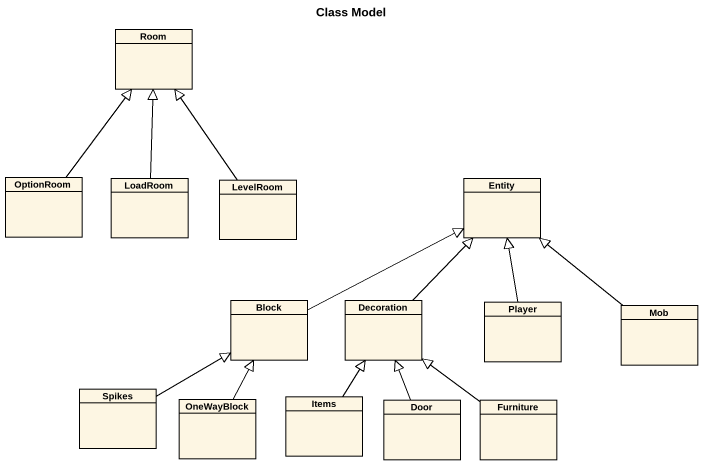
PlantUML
@startuml
title Class Model
hide circle
hide empty members
class Room
class OptionRoom
class LoadRoom
class LevelRoom
class "Entity" as Entity_
class Block
class Decoration
class Player
class Mob
class Spikes
class OneWayBlock
class Items
class Door
class Furniture
OptionRoom -up-|> Room
LoadRoom -up-|> Room
LevelRoom -up-|> Room
Block -right-|> Entity_
Decoration -up-|> Entity_
Player -up-|> Entity_
Mob -up-|> Entity_
Spikes -right-|> Block
OneWayBlock -up-|> Block
Items -up-|> Decoration
Door -up-|> Decoration
Furniture -up-|> Decoration
@enduml
